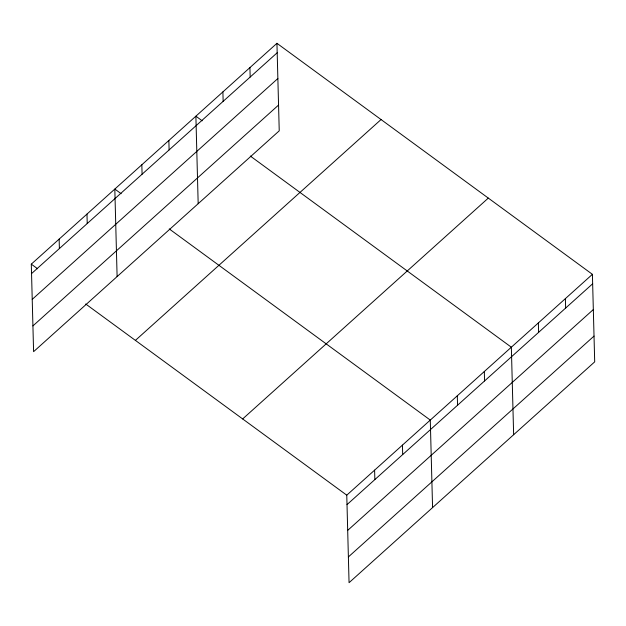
<?xml version="1.0" encoding="UTF-8"?>
<svg xmlns="http://www.w3.org/2000/svg" width="626" height="626" viewBox="0 0 626 626"><rect width="100%" height="100%" fill="white"/><g stroke="black" fill="none" stroke-linecap="round" stroke-linejoin="round"><path stroke-width="0.94" d="M276.942 43.311L279.235 130.826L33.593 351.671L31.3 264.149L276.942 43.311L592.407 274.329L594.7 361.851L349.058 582.689L346.765 495.174L592.407 274.329M31.55 273.601L277.193 52.756M32.223 299.361L277.866 78.524M32.92 325.903L278.562 105.066M135.404 340.387L381.046 119.55M242.661 418.935L488.303 198.098M347.015 504.619L592.658 283.781M347.688 530.386L593.331 309.541M348.385 556.929L594.027 336.084M202.19 120.81L195.883 116.186L198.176 203.7M250.298 156.038L511.348 347.211L513.641 434.726M121.131 193.684L114.816 189.068L117.109 276.582M169.239 228.92L430.281 420.085L432.574 507.6M31.3 264.149L37.607 268.773M85.715 304.001L346.765 495.174M565.388 298.625L565.638 308.07M538.368 322.914L538.61 332.367M484.328 371.5L484.571 380.952M457.309 395.796L457.551 405.241M402.448 445.117L402.69 454.562M374.606 470.142L374.849 479.594M249.923 67.6L250.173 77.053M222.903 91.897L223.146 101.342M168.864 140.482L169.106 149.927M141.836 164.771L142.086 174.224M86.983 214.092L87.225 223.545M59.141 239.124L59.384 248.569"/></g></svg>
